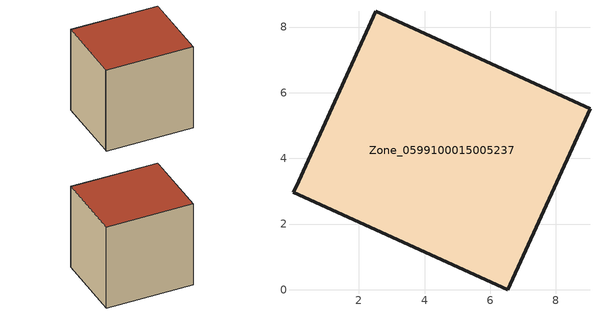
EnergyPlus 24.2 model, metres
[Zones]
Zone_0599100015005237
 floor ground (C_G): 0.09,3.13 2.51,8.48 9.04,5.51 6.53,0 0.01,2.97 z0.75
 wall outside (C_F): 6.53,0 9.04,5.51 2.51,8.48 0.09,3.13 0.01,2.97 6.53,0 z0.75:7.99
 roof outside (C_R): 2.51,8.48 0.09,3.13 0.01,2.97 6.53,0 9.04,5.51 z7.99
[BUILDING]
Pand.0599100015005237: North Axis=0; Terrain=City; Loads Convergence Tolerance Value=0.04; Temperature Convergence Tolerance Value=0.4; Solar Distribution=FullExterior; Maximum Number of Warmup Days=25; Minimum Number of Warmup Days=1
[Site:Location]
Rotterdam.The.Hague.AP_ZH_NLD Design_Conditions: Latitude=51.96; Longitude=4.45; Time Zone=1; Elevation=-4.5
[SITE:GROUNDTEMPERATURE:BUILDINGSURFACE]
18, 18, 18, 18, 18, 18, 18, 18, 18, 18, 18, 18
[MATERIAL] Thermal Absorptance=0.9; Solar Absorptance=0.7; Visible Absorptance=0.7
Name | Roughness | Thickness | Conductivity | Density | Specific Heat
G.TC.1965-1974 | MediumSmooth | 0.15 | 0.882353 | 540 | 1210
F.TC.1965-1974 | Rough | 0.3 | 0.697674 | 1920 | 840
R.TC.1965-1974 | MediumRough | 0.2 | 0.232558 | 1500 | 1000
[CONSTRUCTION]
C_G: G.TC.1965-1974
C_F: F.TC.1965-1974
C_R: R.TC.1965-1974
[ZONE]
Zone_0599100015005237: Type=1; Multiplier=1; Ceiling Height=Autocalculate; Volume=Autocalculate; Floor Area=autocalculate; Part of Total Floor Area=Yes
[ZONEINFILTRATION:DESIGNFLOWRATE]
Infil_Zone_0599100015005237: Zone or ZoneList or Space or SpaceList=Zone_0599100015005237; Schedule=AlwaysOn; Design Flow Rate Calculation Method=Flow/Area; Flow Rate per Floor Area=0.003; Constant Term Coefficient=1; Temperature Term Coefficient=0; Velocity Term Coefficient=0; Velocity Squared Term Coefficient=0
[HVACTEMPLATE:ZONE:IDEALLOADSAIRSYSTEM]
Zone_0599100015005237: Maximum Heating Supply Air Temperature=50; Minimum Cooling Supply Air Temperature=13; Maximum Heating Supply Air Humidity Ratio=0.0156; Minimum Cooling Supply Air Humidity Ratio=0.0077; Heating Limit=NoLimit; Cooling Limit=NoLimit; Dehumidification Control Type=ConstantSensibleHeatRatio; Cooling Sensible Heat Ratio=0.7; Dehumidification Setpoint=60; Humidification Control Type=None; Humidification Setpoint=30; Outdoor Air Method=None; Outdoor Air Flow Rate per Person=0.00944; Outdoor Air Flow Rate per Zone Floor Area=0; Outdoor Air Flow Rate per Zone=0; Demand Controlled Ventilation Type=None; Outdoor Air Economizer Type=NoEconomizer; Heat Recovery Type=None; Sensible Heat Recovery Effectiveness=0.7; Latent Heat Recovery Effectiveness=0.65
[ZONECONTROL:THERMOSTAT]
ThermostatControl_Zone_0599100015005237: Zone or ZoneList=Zone_0599100015005237; Control Type Schedule=DualSetpointControlType; Control 1=Thermostat_Zone_0599100015005237; Temperature Difference Between Cutout And Setpoint=0
[THERMOSTATSETPOINT:DUALSETPOINT]
Thermostat_Zone_0599100015005237: Heating Setpoint Temperature Schedule=HeatingSetpoint_Zone_0599100015005237; Cooling Setpoint Temperature Schedule=CoolingSetpoint_Zone_0599100015005237
[SCHEDULE:COMPACT]
HeatingSetpoint_Zone_0599100015005237: Through: 12/31, For: AllDays, Until: 24:00, 21
CoolingSetpoint_Zone_0599100015005237: Through: 12/31, For: AllDays, Until: 24:00, 24
DualSetpointControlType: Through: 12/31, For: AllDays, Until: 24:00, 4
AlwaysOn: Through: 12/31, For: AllDays, Until: 24:00, 1
